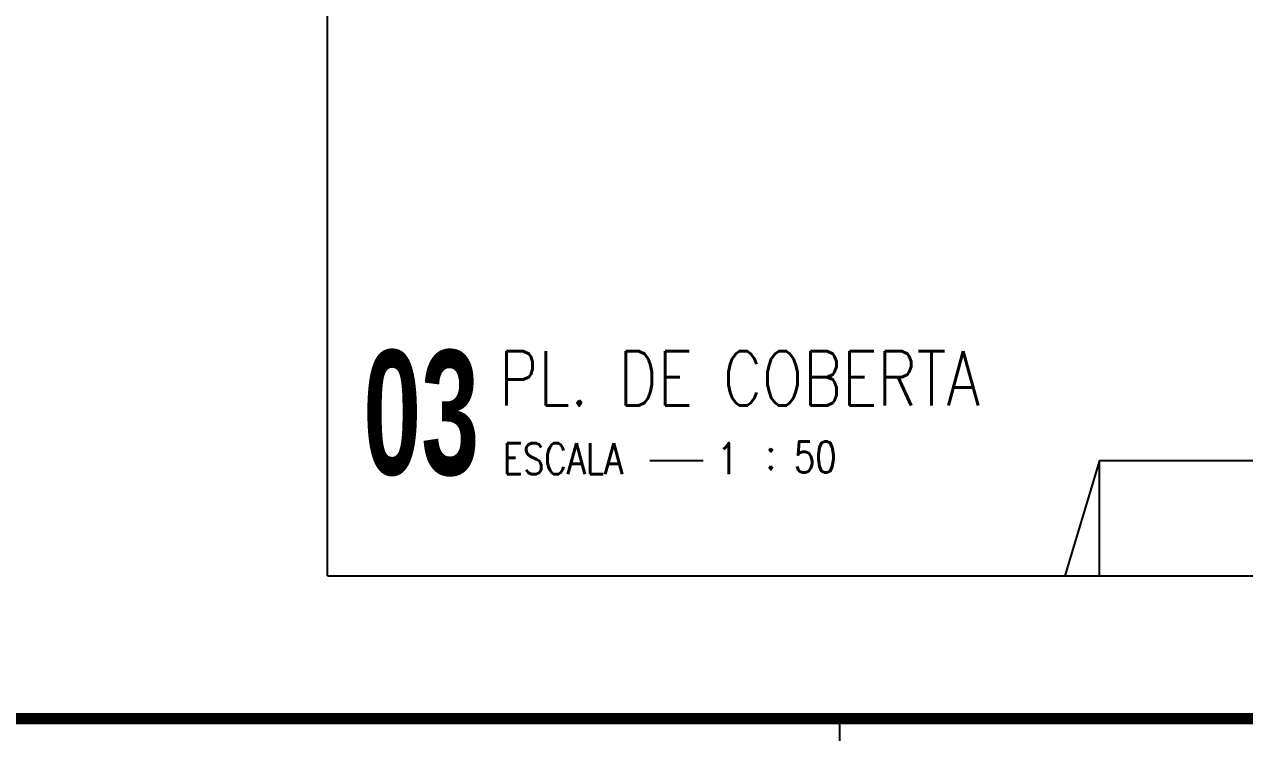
# Model space of a CAD drawing. Header units: millimetres. Extents: x -336 to -33, y -135 to 770.
# Drawn here: x -181.06 to -170.47, y 697.19 to 703.34 of the extents above; entities that cross this region are included whole.
import ezdxf
from ezdxf.enums import TextEntityAlignment as Align

# ---------------------------------------------------------------- set-up
doc = ezdxf.new("R2010")
doc.units = ezdxf.units.MM
doc.header["$LTSCALE"] = 50
doc.header["$MEASUREMENT"] = 0
doc.layers.add('-HIDRO', color=8, linetype='CONTINUOUS')
doc.layers.add("PRANCHA - PROJETU'S", color=7, linetype='CONTINUOUS')
doc.styles.add('REG140', font='romans.shx', dxfattribs={"width": 0.8, "height": 0.35})
doc.styles.add('REG80', font='romans.shx', dxfattribs={"width": 0.8, "height": 0.2})
doc.styles.add('SANSSERIF2', font='sanssb__.ttf', dxfattribs={"width": 0.8})

# ---------------------------------------------------------------- blocks, each defined once
blk = doc.blocks.new('ADFSGASDFG')
at = {"layer": "PRANCHA - PROJETU'S", "color": 4, "const_width": 0.1}
blk.add_lwpolyline([(279.078, 106.346), (359.678, 106.346), (359.678, 48.946), (279.078, 48.946)], close=True, dxfattribs=at)
blk = doc.blocks.new('CRBODADOSÇ')
at = {"layer": "PRANCHA - PROJETU'S", "color": 3}
blk.add_line((164.825, 196.917), (165.288, 196.917), dxfattribs=at)
at = {"layer": "PRANCHA - PROJETU'S", "color": 3, "style": 'REG80', "width": 0.8}
for s, p in [('ESCALA', (163.548, 196.799)), ('1', (165.407, 196.799)), (':', (165.829, 196.842))]:
    blk.add_text(s, height=0.27, dxfattribs=at).set_placement(p)
at = {"layer": "PRANCHA - PROJETU'S", "color": 2, "style": 'REG140', "width": 0.8}
for tag, p in [('PROJETO', (163.521, 198.067)), ('DESENHO', (163.516, 197.395))]:
    blk.add_attdef(tag, p, '', height=0.472, dxfattribs=at)
at = {"layer": "PRANCHA - PROJETU'S", "style": 'SANSSERIF2', "width": 0.6}
blk.add_attdef('00', text='', height=1.08, dxfattribs=at).set_placement((162.84, 196.795), align=Align.CENTER)
at = {"layer": "PRANCHA - PROJETU'S", "color": 3, "style": 'REG80', "width": 0.8}
blk.add_attdef('ESCALA', (166.075, 196.813), '', height=0.27, dxfattribs=at)

msp = doc.modelspace()

# ---------------------------------------------------------------- linework, layer by layer
at = {"layer": '-HIDRO', "linetype": 'Continuous'}
for p, q in [((-178.432, 698.553), (-178.432, 703.553)), ((-171.732, 699.553), (-172.032, 698.553)), ((-171.732, 698.553), (-171.732, 699.553)), ((-171.732, 699.553), (-165.732, 699.553)), ((-178.432, 698.553), (-164.432, 698.553))]:
    msp.add_line(p, q, dxfattribs=at)
at = {"layer": "PRANCHA - PROJETU'S", "color": 1}
msp.add_line((-173.989, 697.311), (-173.989, 696.311), dxfattribs=at)

# ---------------------------------------------------------------- block references
msp.add_blockref('ADFSGASDFG', (-498.667, 648.365), dxfattribs=at)
at = {"layer": "PRANCHA - PROJETU'S"}
msp.add_blockref('CRBODADOSÇ', (-340.459, 502.635), dxfattribs=at).add_auto_attribs({'ESCALA': '50', 'DESENHO': 'PL. DE COBERTA', '00': '03'})

doc.saveas('drawing.dxf')
